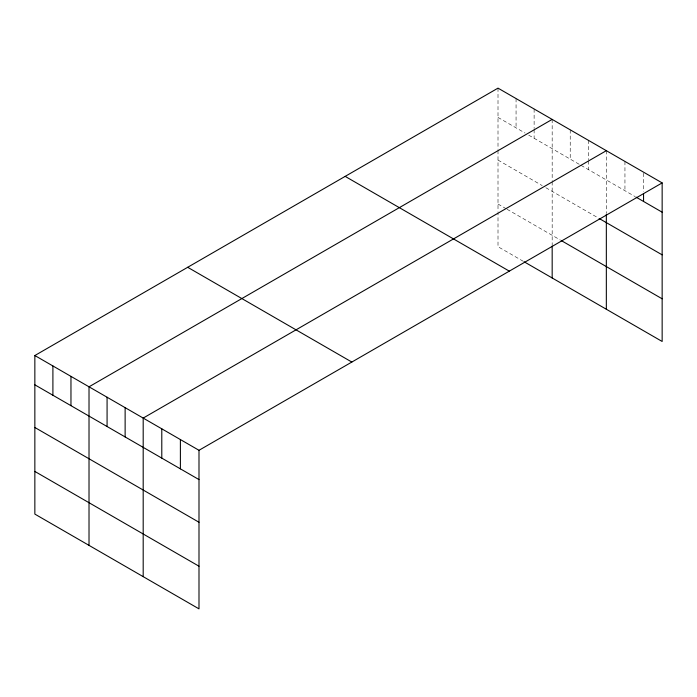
<?xml version="1.0" encoding="UTF-8"?>
<svg xmlns="http://www.w3.org/2000/svg" width="697" height="697" viewBox="0 0 697 697"><rect width="100%" height="100%" fill="white"/><g stroke="black" fill="none" stroke-linecap="round" stroke-linejoin="round"><path stroke-width="0.52" stroke-dasharray="3.48 2.61" d="M498.007 117.418L525.085 133.057M528.701 135.14L580.157 164.849M581.063 165.372L635.176 196.615M498.007 160.083L542.24 185.62M545.856 187.711L598.218 217.943M498.007 204.038L506.127 208.725M507.033 209.248L560.301 240.003M523.281 261.297L498.007 246.703L498.007 212.568M643.549 173.248L643.549 191.684M624.948 161.416L624.948 190.708M606.338 150.683L606.338 213.029M588.285 140.254L588.285 159.779M588.285 160.868L588.285 169.545M570.224 129.834L570.224 159.116M552.172 119.405L552.172 180.689M552.172 181.76L552.172 244.908M534.12 108.985L534.12 128.509M534.12 129.59L534.12 138.267M516.059 98.556L516.059 127.847M498.007 88.136L498.007 149.419M498.007 150.482L498.007 211.505"/><path stroke-width="1.05" d="M34.85 355.531L198.994 450.297L198.994 608.864L34.85 514.098L34.85 355.531L498.007 88.136L662.15 182.902L662.15 341.469L524.188 261.819M552.172 119.405L89.016 386.809L89.016 545.376M606.338 150.683L143.19 418.078L143.19 576.646M198.994 450.297L662.15 182.902M636.108 197.155L662.15 212.193M599.115 218.457L662.15 254.849M561.198 240.526L662.15 298.804M345.163 176.376L509.307 271.142M187.693 267.291L351.837 362.057M34.85 384.822L198.994 479.588M34.85 427.479L198.994 522.253M34.85 471.433L198.994 566.208M643.549 193.853L643.549 201.45M606.338 214.101L606.338 309.25M552.172 245.98L552.172 277.972M180.392 439.563L180.392 468.846M161.791 428.821L161.791 458.112M125.129 407.658L125.129 436.941M107.077 397.229L107.077 426.52M70.963 376.38L70.963 405.671M52.902 365.96L52.902 395.243"/></g></svg>
